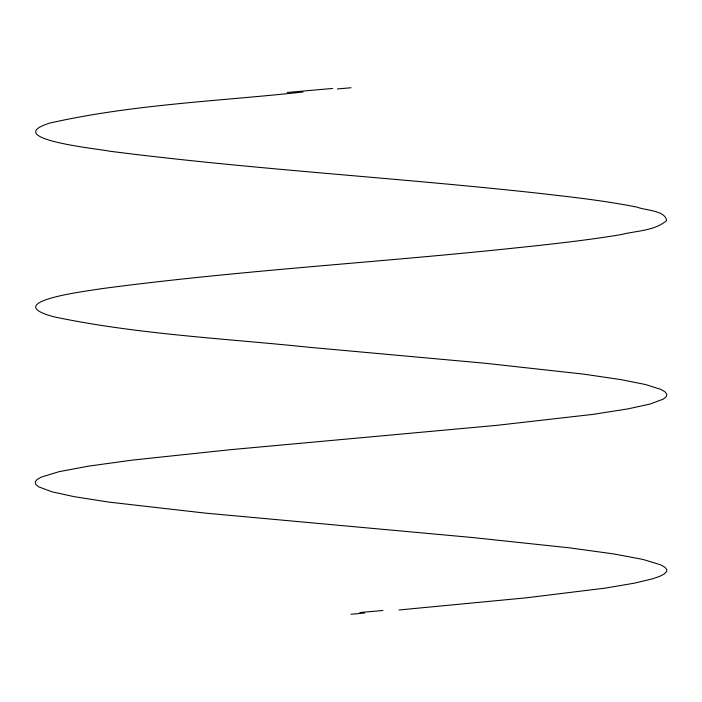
<?xml version="1.0" encoding="UTF-8"?>
<svg xmlns="http://www.w3.org/2000/svg" width="702" height="702" viewBox="0 0 702 702"><rect width="100%" height="100%" fill="white"/><g stroke="black" fill="none" stroke-linecap="round" stroke-linejoin="round"><path stroke-width="1.05" d="M302.983 92.015C218.541 101.246 132.792 104.3 49.719 123.096C-1.448 139.163 103.291 149.394 109.003 151.123C251.492 169.393 395.033 177.509 537.793 193.173C571.068 196.972 604.44 200.605 637.302 207.187C644.787 210.372 665.496 210.337 666.602 220.595C654.361 231.072 636.1 230.712 621.068 234.608C583.897 240.777 546.41 244.708 508.95 248.622C372.85 262.873 236.065 270.735 100.377 288.847C89.733 290.803 -2.896 301.623 54.151 316.874C138.241 334.459 224.5 338.417 309.766 347.341L484.503 363.188L583.906 374.157L621.068 379.642L645.419 384.512L660.828 389.391L665.022 391.83L666.821 394.27L666.224 396.7L663.223 399.14L650.131 404.019L627.957 408.889L592.997 414.373L496.867 425.342L230.107 449.719L132.555 460.082L88.338 466.172L59.144 471.656L41.172 477.141L36.978 479.58L35.179 482.02L35.776 484.45L38.777 486.89L51.869 491.769L74.043 496.639L109.003 502.123L205.133 513.092L471.893 537.469L569.445 547.832L613.662 553.922L642.856 559.406L660.828 564.891L665.022 567.33L666.821 569.77L666.602 571.595L664.197 574.034L659.415 576.465L652.281 578.904L634.318 583.169L605.756 588.048L526.509 597.797L399.017 609.985M337.372 88.952L351 87.75M351 614.25L364.628 613.048M382.915 610.486A323.727 1.878 -5 0 1 359.845 612.53M287.162 92.497A323.727 3.729 -5 0 1 332.643 88.443"/></g></svg>
